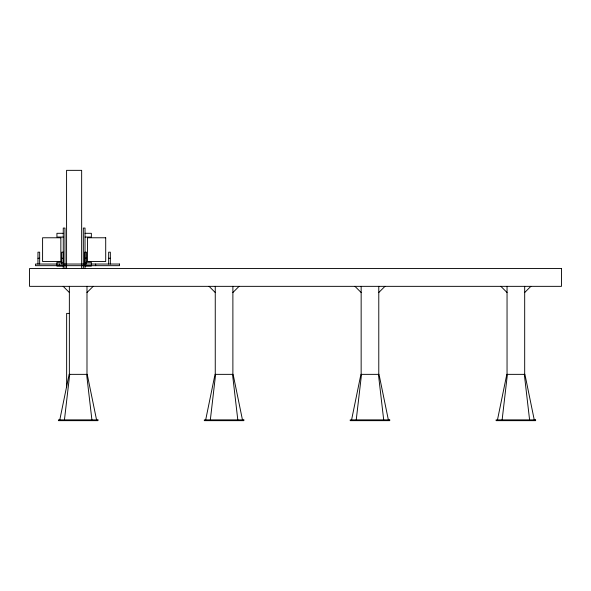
<?xml version="1.0" encoding="UTF-8"?>
<svg xmlns="http://www.w3.org/2000/svg" width="591" height="591" viewBox="0 0 591 591"><rect width="100%" height="100%" fill="white"/><g stroke="black" fill="none" stroke-linecap="round" stroke-linejoin="round"><path stroke-width="0.89" d="M64.441 419.883L69.723 374.354M210.337 419.883L215.619 374.354M356.233 419.883L361.515 374.354M502.128 419.883L507.41 374.354M59.787 419.883L69.125 374.354L87.224 374.354L96.562 419.883M205.683 419.883L215.021 374.354L233.12 374.354L242.458 419.883M351.579 419.883L360.916 374.354L379.016 374.354L388.361 419.883M497.474 419.883L506.812 374.354L524.919 374.354L534.257 419.883M86.988 292.53L93.171 286.347M232.884 292.53L239.067 286.347M378.779 292.53L384.97 286.347M524.682 292.53L530.866 286.347M63.267 233.305L56.935 233.305L56.935 237.057L63.267 237.057M85.03 233.305L91.361 233.305L91.361 237.057L85.03 237.057M37.957 258.26L39.649 258.26M61.789 258.26L63.481 258.26M84.816 258.26L86.508 258.26M108.648 258.26L110.34 258.26M62.365 262.308L56.935 262.308L56.935 266.061L63.267 266.061M85.939 262.308L91.361 262.308L91.361 266.061L85.03 266.061M69.302 313.393L66.643 313.393L66.643 387.652M500.865 286.347L507.048 292.53M354.969 286.347L361.153 292.53M209.074 286.347L215.257 292.53M63.178 286.347L69.361 292.53M524.32 374.354L529.595 419.883M378.425 374.354L383.699 419.883M232.529 374.354L237.804 419.883M86.626 374.354L91.908 419.883M524.682 286.347L524.682 374.354M507.048 286.347L507.048 374.354M378.779 286.347L378.779 374.354M361.153 286.347L361.153 374.354M232.884 286.347L232.884 374.354M215.257 286.347L215.257 374.354M110.34 264.037L110.34 252.18L108.648 252.18L108.648 264.037M95.668 264.037L95.668 265.677M86.988 286.347L86.988 374.354M86.508 264.037L86.508 252.18L84.816 252.18L84.816 264.037M85.03 268.484L85.03 228.067L83.331 228.067L83.331 268.484M81.654 268.44L81.654 170.348L66.584 170.348L66.584 268.44M69.361 286.347L69.361 374.354M64.973 268.484L64.973 228.067L63.267 228.067L63.267 268.484M63.481 264.037L63.481 252.18L61.789 252.18L61.789 264.037M59.314 264.037L59.314 265.677M39.649 264.037L39.649 252.18L37.957 252.18L37.957 264.037M60.851 237.774L42.589 237.774L42.589 261.517L60.851 261.517L60.851 237.774M105.708 237.774L87.453 237.774L87.453 261.517L105.708 261.517L105.708 237.774M119.5 264.037L35.49 264.037L35.49 265.677L119.5 265.677L119.5 264.037M561.45 268.528L29.55 268.528L29.55 286.347L561.45 286.347L561.45 268.528M97.929 419.883L58.42 419.883L58.42 420.652L97.929 420.652L97.929 419.883M243.832 419.883L204.316 419.883L204.316 420.652L243.832 420.652L243.832 419.883M389.728 419.883L350.212 419.883L350.212 420.652L389.728 420.652L389.728 419.883M535.623 419.883L496.108 419.883L496.108 420.652L535.623 420.652L535.623 419.883"/></g></svg>
